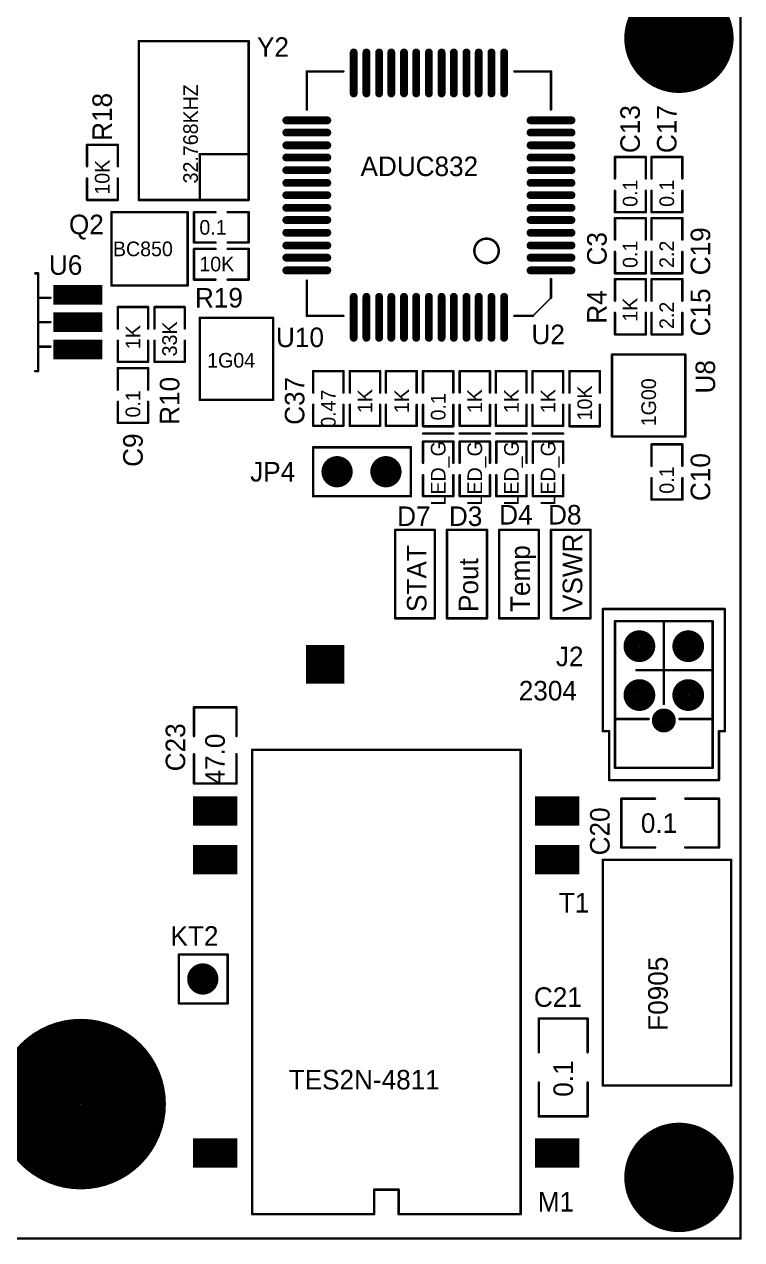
# Model space of a CAD drawing. Extents: x 3.3 to 12.8, y -4.6 to 5.5.
# Drawn here: x 11.297 to 12.765, y -4.626 to -2.139 of the extents above; entities that cross this region are included whole.
import ezdxf

# ---------------------------------------------------------------- set-up
doc = ezdxf.new("R2010")
doc.units = 0
doc.header["$MEASUREMENT"] = 0
for name, color, linetype in [('1', 5, 'CONTINUOUS'), ('2', 1, 'CONTINUOUS'), ('5', 7, 'CONTINUOUS')]:
    doc.layers.add(name, color=color, linetype=linetype)

msp = doc.modelspace()

# ---------------------------------------------------------------- linework, layer by layer
at = {"layer": '1', "const_width": 0.003}
for points in [[(11.53, -2.4987), (11.53, -2.1737, -1), (11.532, -2.1737), (11.532, -2.4987, -1), (11.53, -2.4987)], [(11.531, -2.1727), (11.756, -2.1727, -1), (11.756, -2.1747), (11.531, -2.1747, -1), (11.531, -2.1727)], [(11.755, -2.4987), (11.755, -2.1737, -1), (11.757, -2.1737), (11.757, -2.4987, -1), (11.755, -2.4987)], [(11.874, -2.3137), (11.874, -2.2357, -1), (11.876, -2.2357), (11.876, -2.3137, -1), (11.874, -2.3137)], [(11.95, -2.2367), (11.875, -2.2367, -1), (11.875, -2.2347), (11.95, -2.2347, -1), (11.95, -2.2367)], [(12.3, -2.2347), (12.375, -2.2347, -1), (12.375, -2.2367), (12.3, -2.2367, -1), (12.3, -2.2347)], [(12.374, -2.3137), (12.374, -2.2357, -1), (12.376, -2.2357), (12.376, -2.3137, -1), (12.374, -2.3137)], [(11.425, -2.3847), (11.488, -2.3847, -1), (11.488, -2.3867), (11.425, -2.3867, -1), (11.425, -2.3847)], [(11.426, -2.3857), (11.426, -2.4297, -1), (11.424, -2.4297), (11.424, -2.3857, -1), (11.426, -2.3857)], [(11.489, -2.3857), (11.489, -2.4297, -1), (11.487, -2.4297), (11.487, -2.3857, -1), (11.489, -2.3857)], [(11.657, -2.4047), (11.657, -2.4987, -1), (11.655, -2.4987), (11.655, -2.4047, -1), (11.657, -2.4047)], [(11.656, -2.4037), (11.756, -2.4037, -1), (11.756, -2.4057), (11.656, -2.4057, -1), (11.656, -2.4037)], [(12.506, -2.4097), (12.569, -2.4097, -1), (12.569, -2.4117), (12.506, -2.4117, -1), (12.506, -2.4097)], [(12.505, -2.4547), (12.505, -2.4107, -1), (12.507, -2.4107), (12.507, -2.4547, -1), (12.505, -2.4547)], [(12.568, -2.4547), (12.568, -2.4107, -1), (12.57, -2.4107), (12.57, -2.4547, -1), (12.568, -2.4547)], [(12.581, -2.4097), (12.644, -2.4097, -1), (12.644, -2.4117), (12.581, -2.4117, -1), (12.581, -2.4097)], [(12.58, -2.4547), (12.58, -2.4107, -1), (12.582, -2.4107), (12.582, -2.4547, -1), (12.58, -2.4547)], [(12.643, -2.4547), (12.643, -2.4107, -1), (12.645, -2.4107), (12.645, -2.4547, -1), (12.643, -2.4547)], [(11.426, -2.4547), (11.426, -2.4987, -1), (11.424, -2.4987), (11.424, -2.4547, -1), (11.426, -2.4547)], [(11.489, -2.4547), (11.489, -2.4987, -1), (11.487, -2.4987), (11.487, -2.4547, -1), (11.489, -2.4547)], [(12.505, -2.5237), (12.505, -2.4797, -1), (12.507, -2.4797), (12.507, -2.5237, -1), (12.505, -2.5237)], [(12.568, -2.5237), (12.568, -2.4797, -1), (12.57, -2.4797), (12.57, -2.5237, -1), (12.568, -2.5237)], [(12.58, -2.5237), (12.58, -2.4797, -1), (12.582, -2.4797), (12.582, -2.5237, -1), (12.58, -2.5237)], [(12.643, -2.5237), (12.643, -2.4797, -1), (12.645, -2.4797), (12.645, -2.5237, -1), (12.643, -2.5237)], [(11.488, -2.4997), (11.425, -2.4997, -1), (11.425, -2.4977), (11.488, -2.4977, -1), (11.488, -2.4997)], [(11.531, -2.4977), (11.756, -2.4977, -1), (11.756, -2.4997), (11.531, -2.4997, -1), (11.531, -2.4977)], [(11.476, -2.5237), (11.476, -2.6737, -1), (11.474, -2.6737), (11.474, -2.5237, -1), (11.476, -2.5237)], [(11.631, -2.5247), (11.475, -2.5247, -1), (11.475, -2.5227), (11.631, -2.5227, -1), (11.631, -2.5247)], [(11.632, -2.5237), (11.632, -2.6737, -1), (11.63, -2.6737), (11.63, -2.5237, -1), (11.632, -2.5237)], [(11.688, -2.5247), (11.644, -2.5247, -1), (11.644, -2.5227), (11.688, -2.5227, -1), (11.688, -2.5247)], [(11.643, -2.5857), (11.643, -2.5237, -1), (11.645, -2.5237), (11.645, -2.5857, -1), (11.643, -2.5857)], [(11.756, -2.5247), (11.713, -2.5247, -1), (11.713, -2.5227), (11.756, -2.5227, -1), (11.756, -2.5247)], [(11.757, -2.5237), (11.757, -2.5857, -1), (11.755, -2.5857), (11.755, -2.5237, -1), (11.757, -2.5237)], [(12.569, -2.5247), (12.506, -2.5247, -1), (12.506, -2.5227), (12.569, -2.5227, -1), (12.569, -2.5247)], [(12.506, -2.5347), (12.569, -2.5347, -1), (12.569, -2.5367), (12.506, -2.5367, -1), (12.506, -2.5347)], [(12.507, -2.5357), (12.507, -2.5797, -1), (12.505, -2.5797), (12.505, -2.5357, -1), (12.507, -2.5357)], [(12.57, -2.5357), (12.57, -2.5797, -1), (12.568, -2.5797), (12.568, -2.5357, -1), (12.57, -2.5357)], [(12.644, -2.5247), (12.581, -2.5247, -1), (12.581, -2.5227), (12.644, -2.5227, -1), (12.644, -2.5247)], [(12.581, -2.5347), (12.644, -2.5347, -1), (12.644, -2.5367), (12.581, -2.5367, -1), (12.581, -2.5347)], [(12.582, -2.5357), (12.582, -2.5797, -1), (12.58, -2.5797), (12.58, -2.5357, -1), (12.582, -2.5357)], [(12.645, -2.5357), (12.645, -2.5797, -1), (12.643, -2.5797), (12.643, -2.5357, -1), (12.645, -2.5357)], [(11.688, -2.5867), (11.644, -2.5867, -1), (11.644, -2.5847), (11.688, -2.5847, -1), (11.688, -2.5867)], [(11.756, -2.5867), (11.713, -2.5867, -1), (11.713, -2.5847), (11.756, -2.5847, -1), (11.756, -2.5867)], [(12.243, -2.5787, 0.414214), (12.219, -2.6027, -1), (12.217, -2.6027, -0.414214), (12.243, -2.5767, -1), (12.243, -2.5787)], [(12.267, -2.6027, 0.414214), (12.243, -2.5787, -1), (12.243, -2.5767, -0.414214), (12.269, -2.6027, -1), (12.267, -2.6027)], [(11.643, -2.6617), (11.643, -2.5987, -1), (11.645, -2.5987), (11.645, -2.6617, -1), (11.643, -2.6617)], [(11.644, -2.5977), (11.688, -2.5977, -1), (11.688, -2.5997), (11.644, -2.5997, -1), (11.644, -2.5977)], [(11.713, -2.5977), (11.756, -2.5977, -1), (11.756, -2.5997), (11.713, -2.5997, -1), (11.713, -2.5977)], [(11.757, -2.5987), (11.757, -2.6617, -1), (11.755, -2.6617), (11.755, -2.5987, -1), (11.757, -2.5987)], [(12.219, -2.6027, 0.414214), (12.243, -2.6267, -1), (12.243, -2.6287, -0.414214), (12.217, -2.6027, -1), (12.219, -2.6027)], [(12.243, -2.6267, 0.414214), (12.267, -2.6027, -1), (12.269, -2.6027, -0.414214), (12.243, -2.6287, -1), (12.243, -2.6267)], [(12.507, -2.6047), (12.507, -2.6487, -1), (12.505, -2.6487), (12.505, -2.6047, -1), (12.507, -2.6047)], [(12.57, -2.6047), (12.57, -2.6487, -1), (12.568, -2.6487), (12.568, -2.6047, -1), (12.57, -2.6047)], [(12.582, -2.6047), (12.582, -2.6487, -1), (12.58, -2.6487), (12.58, -2.6047, -1), (12.582, -2.6047)], [(12.645, -2.6047), (12.645, -2.6487, -1), (12.643, -2.6487), (12.643, -2.6047, -1), (12.645, -2.6047)], [(11.325, -2.6497), (11.319, -2.6497, -1), (11.319, -2.6477), (11.325, -2.6477, -1), (11.325, -2.6497)], [(11.326, -2.6487), (11.326, -2.8487, -1), (11.324, -2.8487), (11.324, -2.6487, -1), (11.326, -2.6487)], [(11.644, -2.6607), (11.688, -2.6607, -1), (11.688, -2.6627), (11.644, -2.6627, -1), (11.644, -2.6607)], [(11.713, -2.6607), (11.756, -2.6607, -1), (11.756, -2.6627), (11.713, -2.6627, -1), (11.713, -2.6607)], [(12.376, -2.6607), (12.376, -2.6987, -1), (12.374, -2.6987), (12.374, -2.6607, -1), (12.376, -2.6607)], [(12.569, -2.6497), (12.506, -2.6497, -1), (12.506, -2.6477), (12.569, -2.6477, -1), (12.569, -2.6497)], [(12.506, -2.6597), (12.569, -2.6597, -1), (12.569, -2.6617), (12.506, -2.6617, -1), (12.506, -2.6597)], [(12.505, -2.7047), (12.505, -2.6607, -1), (12.507, -2.6607), (12.507, -2.7047, -1), (12.505, -2.7047)], [(12.568, -2.7047), (12.568, -2.6607, -1), (12.57, -2.6607), (12.57, -2.7047, -1), (12.568, -2.7047)], [(12.644, -2.6497), (12.581, -2.6497, -1), (12.581, -2.6477), (12.644, -2.6477, -1), (12.644, -2.6497)], [(12.581, -2.6597), (12.644, -2.6597, -1), (12.644, -2.6617), (12.581, -2.6617, -1), (12.581, -2.6597)], [(12.58, -2.7047), (12.58, -2.6607, -1), (12.582, -2.6607), (12.582, -2.7047, -1), (12.58, -2.7047)], [(12.643, -2.7047), (12.643, -2.6607, -1), (12.645, -2.6607), (12.645, -2.7047, -1), (12.643, -2.7047)], [(11.631, -2.6747), (11.475, -2.6747, -1), (11.475, -2.6727), (11.631, -2.6727, -1), (11.631, -2.6747)], [(11.876, -2.6637), (11.876, -2.7357, -1), (11.874, -2.7357), (11.874, -2.6637, -1), (11.876, -2.6637)], [(11.35, -2.6997), (11.325, -2.6997, -1), (11.325, -2.6977), (11.35, -2.6977, -1), (11.35, -2.6997)], [(12.375, -2.6987), (12.338, -2.7357, -1), (12.338, -2.7357), (12.375, -2.6987, -1), (12.375, -2.6987)], [(11.488, -2.7167), (11.55, -2.7167, -1), (11.55, -2.7187), (11.488, -2.7187, -1), (11.488, -2.7167)], [(11.487, -2.7617), (11.487, -2.7177, -1), (11.489, -2.7177), (11.489, -2.7617, -1), (11.487, -2.7617)], [(11.549, -2.7617), (11.549, -2.7177, -1), (11.551, -2.7177), (11.551, -2.7617, -1), (11.549, -2.7617)], [(11.563, -2.7167), (11.625, -2.7167, -1), (11.625, -2.7187), (11.563, -2.7187, -1), (11.563, -2.7167)], [(11.562, -2.7617), (11.562, -2.7177, -1), (11.564, -2.7177), (11.564, -2.7617, -1), (11.562, -2.7617)], [(11.624, -2.7617), (11.624, -2.7177, -1), (11.626, -2.7177), (11.626, -2.7617, -1), (11.624, -2.7617)], [(11.95, -2.7367), (11.875, -2.7367, -1), (11.875, -2.7347), (11.95, -2.7347, -1), (11.95, -2.7367)], [(12.3, -2.7347), (12.338, -2.7347, -1), (12.338, -2.7367), (12.3, -2.7367, -1), (12.3, -2.7347)], [(12.505, -2.7737), (12.505, -2.7297, -1), (12.507, -2.7297), (12.507, -2.7737, -1), (12.505, -2.7737)], [(12.568, -2.7737), (12.568, -2.7297, -1), (12.57, -2.7297), (12.57, -2.7737, -1), (12.568, -2.7737)], [(12.58, -2.7737), (12.58, -2.7297, -1), (12.582, -2.7297), (12.582, -2.7737, -1), (12.58, -2.7737)], [(12.643, -2.7737), (12.643, -2.7297, -1), (12.645, -2.7297), (12.645, -2.7737, -1), (12.643, -2.7737)], [(11.35, -2.7497), (11.325, -2.7497, -1), (11.325, -2.7477), (11.35, -2.7477, -1), (11.35, -2.7497)], [(11.657, -2.7397), (11.657, -2.9077, -1), (11.655, -2.9077), (11.655, -2.7397, -1), (11.657, -2.7397)], [(11.656, -2.7387), (11.806, -2.7387, -1), (11.806, -2.7407), (11.656, -2.7407, -1), (11.656, -2.7387)], [(11.807, -2.7397), (11.807, -2.9077, -1), (11.805, -2.9077), (11.805, -2.7397, -1), (11.807, -2.7397)], [(11.487, -2.8297), (11.487, -2.7867, -1), (11.489, -2.7867), (11.489, -2.8297, -1), (11.487, -2.8297)], [(11.549, -2.8297), (11.549, -2.7867, -1), (11.551, -2.7867), (11.551, -2.8297, -1), (11.549, -2.8297)], [(11.562, -2.8297), (11.562, -2.7867, -1), (11.564, -2.7867), (11.564, -2.8297, -1), (11.562, -2.8297)], [(11.624, -2.8297), (11.624, -2.7867, -1), (11.626, -2.7867), (11.626, -2.8297, -1), (11.624, -2.8297)], [(12.569, -2.7747), (12.506, -2.7747, -1), (12.506, -2.7727), (12.569, -2.7727, -1), (12.569, -2.7747)], [(12.644, -2.7747), (12.581, -2.7747, -1), (12.581, -2.7727), (12.644, -2.7727, -1), (12.644, -2.7747)], [(11.35, -2.7997), (11.325, -2.7997, -1), (11.325, -2.7977), (11.35, -2.7977, -1), (11.35, -2.7997)], [(11.55, -2.8307), (11.488, -2.8307, -1), (11.488, -2.8287), (11.55, -2.8287, -1), (11.55, -2.8307)], [(11.625, -2.8307), (11.563, -2.8307, -1), (11.563, -2.8287), (11.625, -2.8287, -1), (11.625, -2.8307)], [(12.501, -2.8147), (12.501, -2.9827, -1), (12.499, -2.9827), (12.499, -2.8147, -1), (12.501, -2.8147)], [(12.5, -2.8137), (12.65, -2.8137, -1), (12.65, -2.8157), (12.5, -2.8157, -1), (12.5, -2.8137)], [(12.651, -2.8147), (12.651, -2.9827, -1), (12.649, -2.9827), (12.649, -2.8147, -1), (12.651, -2.8147)], [(11.325, -2.8497), (11.319, -2.8497, -1), (11.319, -2.8477), (11.325, -2.8477, -1), (11.325, -2.8497)], [(11.488, -2.8417), (11.55, -2.8417, -1), (11.55, -2.8437), (11.488, -2.8437, -1), (11.488, -2.8417)], [(11.487, -2.8867), (11.487, -2.8427, -1), (11.489, -2.8427), (11.489, -2.8867, -1), (11.487, -2.8867)], [(11.549, -2.8867), (11.549, -2.8427, -1), (11.551, -2.8427), (11.551, -2.8867, -1), (11.549, -2.8867)], [(11.888, -2.8477), (11.95, -2.8477, -1), (11.95, -2.8497), (11.888, -2.8497, -1), (11.888, -2.8477)], [(11.889, -2.8487), (11.889, -2.8927, -1), (11.887, -2.8927), (11.887, -2.8487, -1), (11.889, -2.8487)], [(11.951, -2.8487), (11.951, -2.8927, -1), (11.949, -2.8927), (11.949, -2.8487, -1), (11.951, -2.8487)], [(11.963, -2.8477), (12.025, -2.8477, -1), (12.025, -2.8497), (11.963, -2.8497, -1), (11.963, -2.8477)], [(11.964, -2.8487), (11.964, -2.8927, -1), (11.962, -2.8927), (11.962, -2.8487, -1), (11.964, -2.8487)], [(12.026, -2.8487), (12.026, -2.8927, -1), (12.024, -2.8927), (12.024, -2.8487, -1), (12.026, -2.8487)], [(12.037, -2.8477), (12.1, -2.8477, -1), (12.1, -2.8497), (12.037, -2.8497, -1), (12.037, -2.8477)], [(12.038, -2.8487), (12.038, -2.8927, -1), (12.036, -2.8927), (12.036, -2.8487, -1), (12.038, -2.8487)], [(12.101, -2.8487), (12.101, -2.8927, -1), (12.099, -2.8927), (12.099, -2.8487, -1), (12.101, -2.8487)], [(12.113, -2.8477), (12.175, -2.8477, -1), (12.175, -2.8497), (12.113, -2.8497, -1), (12.113, -2.8477)], [(12.112, -2.8927), (12.112, -2.8487, -1), (12.114, -2.8487), (12.114, -2.8927, -1), (12.112, -2.8927)], [(12.174, -2.8927), (12.174, -2.8487, -1), (12.176, -2.8487), (12.176, -2.8927, -1), (12.174, -2.8927)], [(12.188, -2.8477), (12.25, -2.8477, -1), (12.25, -2.8497), (12.188, -2.8497, -1), (12.188, -2.8477)], [(12.189, -2.8487), (12.189, -2.8927, -1), (12.187, -2.8927), (12.187, -2.8487, -1), (12.189, -2.8487)], [(12.251, -2.8487), (12.251, -2.8927, -1), (12.249, -2.8927), (12.249, -2.8487, -1), (12.251, -2.8487)], [(12.262, -2.8477), (12.325, -2.8477, -1), (12.325, -2.8497), (12.262, -2.8497, -1), (12.262, -2.8477)], [(12.263, -2.8487), (12.263, -2.8927, -1), (12.261, -2.8927), (12.261, -2.8487, -1), (12.263, -2.8487)], [(12.326, -2.8487), (12.326, -2.8927, -1), (12.324, -2.8927), (12.324, -2.8487, -1), (12.326, -2.8487)], [(12.337, -2.8477), (12.4, -2.8477, -1), (12.4, -2.8497), (12.337, -2.8497, -1), (12.337, -2.8477)], [(12.338, -2.8487), (12.338, -2.8927, -1), (12.336, -2.8927), (12.336, -2.8487, -1), (12.338, -2.8487)], [(12.401, -2.8487), (12.401, -2.8927, -1), (12.399, -2.8927), (12.399, -2.8487, -1), (12.401, -2.8487)], [(12.413, -2.8477), (12.475, -2.8477, -1), (12.475, -2.8497), (12.413, -2.8497, -1), (12.413, -2.8477)], [(12.412, -2.8927), (12.412, -2.8487, -1), (12.414, -2.8487), (12.414, -2.8927, -1), (12.412, -2.8927)], [(12.474, -2.8927), (12.474, -2.8487, -1), (12.476, -2.8487), (12.476, -2.8927, -1), (12.474, -2.8927)], [(11.487, -2.9547), (11.487, -2.9117, -1), (11.489, -2.9117), (11.489, -2.9547, -1), (11.487, -2.9547)], [(11.549, -2.9547), (11.549, -2.9117, -1), (11.551, -2.9117), (11.551, -2.9547, -1), (11.549, -2.9547)], [(11.656, -2.9067), (11.806, -2.9067, -1), (11.806, -2.9087), (11.656, -2.9087, -1), (11.656, -2.9067)], [(11.889, -2.9177), (11.889, -2.9607, -1), (11.887, -2.9607), (11.887, -2.9177, -1), (11.889, -2.9177)], [(11.951, -2.9177), (11.951, -2.9607, -1), (11.949, -2.9607), (11.949, -2.9177, -1), (11.951, -2.9177)], [(11.964, -2.9177), (11.964, -2.9607, -1), (11.962, -2.9607), (11.962, -2.9177, -1), (11.964, -2.9177)], [(12.026, -2.9177), (12.026, -2.9607, -1), (12.024, -2.9607), (12.024, -2.9177, -1), (12.026, -2.9177)], [(12.038, -2.9177), (12.038, -2.9607, -1), (12.036, -2.9607), (12.036, -2.9177, -1), (12.038, -2.9177)], [(12.101, -2.9177), (12.101, -2.9607, -1), (12.099, -2.9607), (12.099, -2.9177, -1), (12.101, -2.9177)], [(12.112, -2.9617), (12.112, -2.9177, -1), (12.114, -2.9177), (12.114, -2.9617, -1), (12.112, -2.9617)], [(12.174, -2.9617), (12.174, -2.9177, -1), (12.176, -2.9177), (12.176, -2.9617, -1), (12.174, -2.9617)], [(12.189, -2.9177), (12.189, -2.9607, -1), (12.187, -2.9607), (12.187, -2.9177, -1), (12.189, -2.9177)], [(12.251, -2.9177), (12.251, -2.9607, -1), (12.249, -2.9607), (12.249, -2.9177, -1), (12.251, -2.9177)], [(12.263, -2.9177), (12.263, -2.9607, -1), (12.261, -2.9607), (12.261, -2.9177, -1), (12.263, -2.9177)], [(12.326, -2.9177), (12.326, -2.9607, -1), (12.324, -2.9607), (12.324, -2.9177, -1), (12.326, -2.9177)], [(12.338, -2.9177), (12.338, -2.9607, -1), (12.336, -2.9607), (12.336, -2.9177, -1), (12.338, -2.9177)], [(12.401, -2.9177), (12.401, -2.9607, -1), (12.399, -2.9607), (12.399, -2.9177, -1), (12.401, -2.9177)], [(12.412, -2.9617), (12.412, -2.9177, -1), (12.414, -2.9177), (12.414, -2.9617, -1), (12.412, -2.9617)], [(12.474, -2.9617), (12.474, -2.9177, -1), (12.476, -2.9177), (12.476, -2.9617, -1), (12.474, -2.9617)], [(11.55, -2.9557), (11.488, -2.9557, -1), (11.488, -2.9537), (11.55, -2.9537, -1), (11.55, -2.9557)], [(11.95, -2.9617), (11.888, -2.9617, -1), (11.888, -2.9597), (11.95, -2.9597, -1), (11.95, -2.9617)], [(12.025, -2.9617), (11.963, -2.9617, -1), (11.963, -2.9597), (12.025, -2.9597, -1), (12.025, -2.9617)], [(12.1, -2.9617), (12.037, -2.9617, -1), (12.037, -2.9597), (12.1, -2.9597, -1), (12.1, -2.9617)], [(12.175, -2.9627), (12.113, -2.9627, -1), (12.113, -2.9607), (12.175, -2.9607, -1), (12.175, -2.9627)], [(12.25, -2.9617), (12.188, -2.9617, -1), (12.188, -2.9597), (12.25, -2.9597, -1), (12.25, -2.9617)], [(12.325, -2.9617), (12.262, -2.9617, -1), (12.262, -2.9597), (12.325, -2.9597, -1), (12.325, -2.9617)], [(12.4, -2.9617), (12.337, -2.9617, -1), (12.337, -2.9597), (12.4, -2.9597, -1), (12.4, -2.9617)], [(12.475, -2.9627), (12.413, -2.9627, -1), (12.413, -2.9607), (12.475, -2.9607, -1), (12.475, -2.9627)], [(12.113, -2.9757), (12.175, -2.9757, -1), (12.175, -2.9777), (12.113, -2.9777, -1), (12.113, -2.9757)], [(12.188, -2.9757), (12.25, -2.9757, -1), (12.25, -2.9777), (12.188, -2.9777, -1), (12.188, -2.9757)], [(12.263, -2.9757), (12.325, -2.9757, -1), (12.325, -2.9777), (12.263, -2.9777, -1), (12.263, -2.9757)], [(12.338, -2.9757), (12.4, -2.9757, -1), (12.4, -2.9777), (12.338, -2.9777, -1), (12.338, -2.9757)], [(12.5, -2.9817), (12.65, -2.9817, -1), (12.65, -2.9837), (12.5, -2.9837, -1), (12.5, -2.9817)], [(11.888, -3.0037), (12.088, -3.0037, -1), (12.088, -3.0057), (11.888, -3.0057, -1), (11.888, -3.0037)], [(11.887, -3.1047), (11.887, -3.0047, -1), (11.889, -3.0047), (11.889, -3.1047, -1), (11.887, -3.1047)], [(12.089, -3.0047), (12.089, -3.1047, -1), (12.087, -3.1047), (12.087, -3.0047, -1), (12.089, -3.0047)], [(12.114, -2.9927), (12.114, -3.0367, -1), (12.112, -3.0367), (12.112, -2.9927, -1), (12.114, -2.9927)], [(12.113, -2.9917), (12.175, -2.9917, -1), (12.175, -2.9937), (12.113, -2.9937, -1), (12.113, -2.9917)], [(12.176, -2.9927), (12.176, -3.0367, -1), (12.174, -3.0367), (12.174, -2.9927, -1), (12.176, -2.9927)], [(12.189, -2.9927), (12.189, -3.0367, -1), (12.187, -3.0367), (12.187, -2.9927, -1), (12.189, -2.9927)], [(12.188, -2.9917), (12.25, -2.9917, -1), (12.25, -2.9937), (12.188, -2.9937, -1), (12.188, -2.9917)], [(12.251, -2.9927), (12.251, -3.0367, -1), (12.249, -3.0367), (12.249, -2.9927, -1), (12.251, -2.9927)], [(12.264, -2.9927), (12.264, -3.0367, -1), (12.262, -3.0367), (12.262, -2.9927, -1), (12.264, -2.9927)], [(12.263, -2.9917), (12.325, -2.9917, -1), (12.325, -2.9937), (12.263, -2.9937, -1), (12.263, -2.9917)], [(12.326, -2.9927), (12.326, -3.0367, -1), (12.324, -3.0367), (12.324, -2.9927, -1), (12.326, -2.9927)], [(12.339, -2.9927), (12.339, -3.0367, -1), (12.337, -3.0367), (12.337, -2.9927, -1), (12.339, -2.9927)], [(12.338, -2.9917), (12.4, -2.9917, -1), (12.4, -2.9937), (12.338, -2.9937, -1), (12.338, -2.9917)], [(12.401, -2.9927), (12.401, -3.0367, -1), (12.399, -3.0367), (12.399, -2.9927, -1), (12.401, -2.9927)], [(12.581, -2.9977), (12.644, -2.9977, -1), (12.644, -2.9997), (12.581, -2.9997, -1), (12.581, -2.9977)], [(12.58, -3.0427), (12.58, -2.9987, -1), (12.582, -2.9987), (12.582, -3.0427, -1), (12.58, -3.0427)], [(12.643, -3.0427), (12.643, -2.9987, -1), (12.645, -2.9987), (12.645, -3.0427, -1), (12.643, -3.0427)], [(12.114, -3.0617), (12.114, -3.1047, -1), (12.112, -3.1047), (12.112, -3.0617, -1), (12.114, -3.0617)], [(12.176, -3.0617), (12.176, -3.1047, -1), (12.174, -3.1047), (12.174, -3.0617, -1), (12.176, -3.0617)], [(12.189, -3.0617), (12.189, -3.1047, -1), (12.187, -3.1047), (12.187, -3.0617, -1), (12.189, -3.0617)], [(12.251, -3.0617), (12.251, -3.1047, -1), (12.249, -3.1047), (12.249, -3.0617, -1), (12.251, -3.0617)], [(12.264, -3.0617), (12.264, -3.1047, -1), (12.262, -3.1047), (12.262, -3.0617, -1), (12.264, -3.0617)], [(12.326, -3.0617), (12.326, -3.1047, -1), (12.324, -3.1047), (12.324, -3.0617, -1), (12.326, -3.0617)], [(12.339, -3.0617), (12.339, -3.1047, -1), (12.337, -3.1047), (12.337, -3.0617, -1), (12.339, -3.0617)], [(12.401, -3.0617), (12.401, -3.1047, -1), (12.399, -3.1047), (12.399, -3.0617, -1), (12.401, -3.0617)], [(12.58, -3.1117), (12.58, -3.0677, -1), (12.582, -3.0677), (12.582, -3.1117, -1), (12.58, -3.1117)], [(12.643, -3.1117), (12.643, -3.0677, -1), (12.645, -3.0677), (12.645, -3.1117, -1), (12.643, -3.1117)], [(12.088, -3.1057), (11.888, -3.1057, -1), (11.888, -3.1037), (12.088, -3.1037, -1), (12.088, -3.1057)], [(12.113, -3.1037), (12.175, -3.1037, -1), (12.175, -3.1057), (12.113, -3.1057, -1), (12.113, -3.1037)], [(12.188, -3.1037), (12.25, -3.1037, -1), (12.25, -3.1057), (12.188, -3.1057, -1), (12.188, -3.1037)], [(12.263, -3.1037), (12.325, -3.1037, -1), (12.325, -3.1057), (12.263, -3.1057, -1), (12.263, -3.1037)], [(12.338, -3.1037), (12.4, -3.1037, -1), (12.4, -3.1057), (12.338, -3.1057, -1), (12.338, -3.1037)], [(12.644, -3.1127), (12.581, -3.1127, -1), (12.581, -3.1107), (12.644, -3.1107, -1), (12.644, -3.1127)], [(12.057, -3.1737), (12.057, -3.3547, -1), (12.055, -3.3547), (12.055, -3.1737, -1), (12.057, -3.1737)], [(12.056, -3.1727), (12.137, -3.1727, -1), (12.137, -3.1747), (12.056, -3.1747, -1), (12.056, -3.1727)], [(12.138, -3.1737), (12.138, -3.3547, -1), (12.136, -3.3547), (12.136, -3.1737, -1), (12.138, -3.1737)], [(12.163, -3.1737), (12.163, -3.3547, -1), (12.161, -3.3547), (12.161, -3.1737, -1), (12.163, -3.1737)], [(12.162, -3.1727), (12.244, -3.1727, -1), (12.244, -3.1747), (12.162, -3.1747, -1), (12.162, -3.1727)], [(12.245, -3.1737), (12.245, -3.3547, -1), (12.243, -3.3547), (12.243, -3.1737, -1), (12.245, -3.1737)], [(12.27, -3.1737), (12.27, -3.3547, -1), (12.268, -3.3547), (12.268, -3.1737, -1), (12.27, -3.1737)], [(12.269, -3.1727), (12.35, -3.1727, -1), (12.35, -3.1747), (12.269, -3.1747, -1), (12.269, -3.1727)], [(12.351, -3.1737), (12.351, -3.3547, -1), (12.349, -3.3547), (12.349, -3.1737, -1), (12.351, -3.1737)], [(12.376, -3.1737), (12.376, -3.3547, -1), (12.374, -3.3547), (12.374, -3.1737, -1), (12.376, -3.1737)], [(12.375, -3.1727), (12.456, -3.1727, -1), (12.456, -3.1747), (12.375, -3.1747, -1), (12.375, -3.1727)], [(12.457, -3.1737), (12.457, -3.3547, -1), (12.455, -3.3547), (12.455, -3.1737, -1), (12.457, -3.1737)], [(12.137, -3.3557), (12.056, -3.3557, -1), (12.056, -3.3537), (12.137, -3.3537, -1), (12.137, -3.3557)], [(12.244, -3.3557), (12.162, -3.3557, -1), (12.162, -3.3537), (12.244, -3.3537, -1), (12.244, -3.3557)], [(12.35, -3.3557), (12.269, -3.3557, -1), (12.269, -3.3537), (12.35, -3.3537, -1), (12.35, -3.3557)], [(12.456, -3.3557), (12.375, -3.3557, -1), (12.375, -3.3537), (12.456, -3.3537, -1), (12.456, -3.3557)], [(12.48, -3.5857), (12.48, -3.3357, -1), (12.482, -3.3357), (12.482, -3.5857, -1), (12.48, -3.5857)], [(12.481, -3.3347), (12.731, -3.3347, -1), (12.731, -3.3367), (12.481, -3.3367, -1), (12.481, -3.3347)], [(12.73, -3.5857), (12.73, -3.3357, -1), (12.732, -3.3357), (12.732, -3.5857, -1), (12.73, -3.5857)], [(12.706, -3.3617), (12.506, -3.3617, -1), (12.506, -3.3597), (12.706, -3.3597, -1), (12.706, -3.3617)], [(12.505, -3.5607), (12.505, -3.3607, -1), (12.507, -3.3607), (12.507, -3.5607, -1), (12.505, -3.5607)], [(12.607, -3.3607), (12.607, -3.5297, -1), (12.605, -3.5297), (12.605, -3.3607, -1), (12.607, -3.3607)], [(12.705, -3.6607), (12.705, -3.3607, -1), (12.707, -3.3607), (12.707, -3.6607, -1), (12.705, -3.6607)], [(12.55, -3.4597), (12.706, -3.4597, -1), (12.706, -3.4617), (12.55, -3.4617, -1), (12.55, -3.4597)], [(11.644, -3.5357), (11.731, -3.5357, -1), (11.731, -3.5377), (11.644, -3.5377, -1), (11.644, -3.5357)], [(11.643, -3.5957), (11.643, -3.5367, -1), (11.645, -3.5367), (11.645, -3.5957, -1), (11.643, -3.5957)], [(11.73, -3.5957), (11.73, -3.5367, -1), (11.732, -3.5367), (11.732, -3.5957, -1), (11.73, -3.5957)], [(12.506, -3.5597), (12.575, -3.5597, -1), (12.575, -3.5617), (12.506, -3.5617, -1), (12.506, -3.5597)], [(12.505, -3.6607), (12.505, -3.5607, -1), (12.507, -3.5607), (12.507, -3.6607, -1), (12.505, -3.6607)], [(12.706, -3.5617), (12.638, -3.5617, -1), (12.638, -3.5597), (12.706, -3.5597, -1), (12.706, -3.5617)], [(12.494, -3.5867), (12.481, -3.5867, -1), (12.481, -3.5847), (12.494, -3.5847, -1), (12.494, -3.5867)], [(12.493, -3.6857), (12.493, -3.5857, -1), (12.495, -3.5857), (12.495, -3.6857, -1), (12.493, -3.6857)], [(12.719, -3.5847), (12.731, -3.5847, -1), (12.731, -3.5867), (12.719, -3.5867, -1), (12.719, -3.5847)], [(12.718, -3.6857), (12.718, -3.5857, -1), (12.72, -3.5857), (12.72, -3.6857, -1), (12.718, -3.6857)], [(11.645, -3.6327), (11.645, -3.6927, -1), (11.643, -3.6927), (11.643, -3.6327, -1), (11.645, -3.6327)], [(11.73, -3.6427), (11.73, -3.6327, -1), (11.732, -3.6327), (11.732, -3.6427, -1), (11.73, -3.6427)], [(11.763, -3.6227), (12.313, -3.6227, -1), (12.313, -3.6247), (11.763, -3.6247, -1), (11.763, -3.6227)], [(11.762, -4.5737), (11.762, -3.6237, -1), (11.764, -3.6237), (11.764, -4.5737, -1), (11.762, -4.5737)], [(12.312, -4.5737), (12.312, -3.6237, -1), (12.314, -3.6237), (12.314, -4.5737, -1), (12.312, -4.5737)], [(11.73, -3.6927), (11.73, -3.6427, -1), (11.732, -3.6427), (11.732, -3.6927, -1), (11.73, -3.6927)], [(12.706, -3.6617), (12.506, -3.6617, -1), (12.506, -3.6597), (12.706, -3.6597, -1), (12.706, -3.6617)], [(11.644, -3.6917), (11.731, -3.6917, -1), (11.731, -3.6937), (11.644, -3.6937, -1), (11.644, -3.6917)], [(12.719, -3.6867), (12.494, -3.6867, -1), (12.494, -3.6847), (12.719, -3.6847, -1), (12.719, -3.6867)], [(12.519, -3.7227), (12.588, -3.7227, -1), (12.588, -3.7247), (12.519, -3.7247, -1), (12.519, -3.7227)], [(12.52, -3.7237), (12.52, -3.8237, -1), (12.518, -3.8237), (12.518, -3.7237, -1), (12.52, -3.7237)], [(12.65, -3.7227), (12.719, -3.7227, -1), (12.719, -3.7247), (12.65, -3.7247, -1), (12.65, -3.7227)], [(12.65, -3.7227), (12.65, -3.7227, -1), (12.65, -3.7247), (12.65, -3.7247, -1), (12.65, -3.7227)], [(12.72, -3.7237), (12.72, -3.8237, -1), (12.718, -3.8237), (12.718, -3.7237, -1), (12.72, -3.7237)], [(12.519, -3.8227), (12.588, -3.8227, -1), (12.588, -3.8247), (12.519, -3.8247, -1), (12.519, -3.8227)], [(12.65, -3.8227), (12.719, -3.8227, -1), (12.719, -3.8247), (12.65, -3.8247, -1), (12.65, -3.8227)], [(12.48, -4.3107), (12.48, -3.8487, -1), (12.482, -3.8487), (12.482, -4.3107, -1), (12.48, -4.3107)], [(12.481, -3.8477), (12.744, -3.8477, -1), (12.744, -3.8497), (12.481, -3.8497, -1), (12.481, -3.8477)], [(12.743, -4.3107), (12.743, -3.8487, -1), (12.745, -3.8487), (12.745, -4.3107, -1), (12.743, -4.3107)], [(11.713, -4.0437), (11.613, -4.0437, -1), (11.613, -4.0417), (11.713, -4.0417, -1), (11.713, -4.0437)], [(11.612, -4.1427), (11.612, -4.0427, -1), (11.614, -4.0427), (11.614, -4.1427, -1), (11.612, -4.1427)], [(11.712, -4.1427), (11.712, -4.0427, -1), (11.714, -4.0427), (11.714, -4.1427, -1), (11.712, -4.1427)], [(11.713, -4.1437), (11.613, -4.1437, -1), (11.613, -4.1417), (11.713, -4.1417, -1), (11.713, -4.1437)], [(12.351, -4.1737), (12.351, -4.2427, -1), (12.349, -4.2427), (12.349, -4.1737, -1), (12.351, -4.1737)], [(12.45, -4.1747), (12.35, -4.1747, -1), (12.35, -4.1727), (12.45, -4.1727, -1), (12.45, -4.1747)], [(12.451, -4.1737), (12.451, -4.2427, -1), (12.449, -4.2427), (12.449, -4.1737, -1), (12.451, -4.1737)], [(12.351, -4.3047), (12.351, -4.3737, -1), (12.349, -4.3737), (12.349, -4.3047, -1), (12.351, -4.3047)], [(12.451, -4.3047), (12.451, -4.3737, -1), (12.449, -4.3737), (12.449, -4.3047, -1), (12.451, -4.3047)], [(12.45, -4.3037), (12.45, -4.3037, -1), (12.45, -4.3057), (12.45, -4.3057, -1), (12.45, -4.3037)], [(12.481, -4.3097), (12.744, -4.3097, -1), (12.744, -4.3117), (12.481, -4.3117, -1), (12.481, -4.3097)], [(12.45, -4.3747), (12.35, -4.3747, -1), (12.35, -4.3727), (12.45, -4.3727, -1), (12.45, -4.3747)], [(12.013, -4.5227), (12.063, -4.5227, -1), (12.063, -4.5247), (12.013, -4.5247, -1), (12.013, -4.5227)], [(12.012, -4.5737), (12.012, -4.5237, -1), (12.014, -4.5237), (12.014, -4.5737, -1), (12.012, -4.5737)], [(12.062, -4.5737), (12.062, -4.5237, -1), (12.064, -4.5237), (12.064, -4.5737, -1), (12.062, -4.5737)], [(11.763, -4.5727), (12.013, -4.5727, -1), (12.013, -4.5747), (11.763, -4.5747, -1), (11.763, -4.5727)], [(12.313, -4.5747), (12.063, -4.5747, -1), (12.063, -4.5727), (12.313, -4.5727, -1), (12.313, -4.5747)]]:
    msp.add_lwpolyline(points, format="xyb", dxfattribs=at)
at = {"layer": '5'}
for points, const_width in [([(12.764, 0.2893), (12.764, -4.6237, -1), (12.762, -4.6237), (12.762, 0.2893, -1), (12.764, 0.2893)], 0.003), ([(12.637, -2.1117), (12.637, -2.1117, -1), (12.637, -2.2237), (12.637, -2.2237, -1), (12.637, -2.1117)], 0.112), ([(11.967, -2.2807), (11.967, -2.1967, -1), (11.975, -2.1967), (11.975, -2.2807, -1), (11.967, -2.2807)], 0.008), ([(11.993, -2.2807), (11.993, -2.1967, -1), (12.001, -2.1967), (12.001, -2.2807, -1), (11.993, -2.2807)], 0.008), ([(12.019, -2.2807), (12.019, -2.1967, -1), (12.027, -2.1967), (12.027, -2.2807, -1), (12.019, -2.2807)], 0.008), ([(12.044, -2.2807), (12.044, -2.1967, -1), (12.052, -2.1967), (12.052, -2.2807, -1), (12.044, -2.2807)], 0.008), ([(12.07, -2.2807), (12.07, -2.1967, -1), (12.078, -2.1967), (12.078, -2.2807, -1), (12.07, -2.2807)], 0.008), ([(12.095, -2.2807), (12.095, -2.1967, -1), (12.103, -2.1967), (12.103, -2.2807, -1), (12.095, -2.2807)], 0.008), ([(12.121, -2.2807), (12.121, -2.1967, -1), (12.129, -2.1967), (12.129, -2.2807, -1), (12.121, -2.2807)], 0.008), ([(12.147, -2.2807), (12.147, -2.1967, -1), (12.155, -2.1967), (12.155, -2.2807, -1), (12.147, -2.2807)], 0.008), ([(12.172, -2.2807), (12.172, -2.1967, -1), (12.18, -2.1967), (12.18, -2.2807, -1), (12.172, -2.2807)], 0.008), ([(12.198, -2.2807), (12.198, -2.1967, -1), (12.206, -2.1967), (12.206, -2.2807, -1), (12.198, -2.2807)], 0.008), ([(12.223, -2.2807), (12.223, -2.1967, -1), (12.231, -2.1967), (12.231, -2.2807, -1), (12.223, -2.2807)], 0.008), ([(12.249, -2.2807), (12.249, -2.1967, -1), (12.257, -2.1967), (12.257, -2.2807, -1), (12.249, -2.2807)], 0.008), ([(12.275, -2.2807), (12.275, -2.1967, -1), (12.283, -2.1967), (12.283, -2.2807, -1), (12.275, -2.2807)], 0.008), ([(11.833, -2.3317), (11.917, -2.3317, -1), (11.917, -2.3397), (11.833, -2.3397, -1), (11.833, -2.3317)], 0.008), ([(12.333, -2.3317), (12.417, -2.3317, -1), (12.417, -2.3397), (12.333, -2.3397, -1), (12.333, -2.3317)], 0.008), ([(11.833, -2.3567), (11.917, -2.3567, -1), (11.917, -2.3647), (11.833, -2.3647, -1), (11.833, -2.3567)], 0.008), ([(12.333, -2.3567), (12.417, -2.3567, -1), (12.417, -2.3647), (12.333, -2.3647, -1), (12.333, -2.3567)], 0.008), ([(11.833, -2.3827), (11.917, -2.3827, -1), (11.917, -2.3907), (11.833, -2.3907, -1), (11.833, -2.3827)], 0.008), ([(12.333, -2.3827), (12.417, -2.3827, -1), (12.417, -2.3907), (12.333, -2.3907, -1), (12.333, -2.3827)], 0.008), ([(11.833, -2.4077), (11.917, -2.4077, -1), (11.917, -2.4157), (11.833, -2.4157, -1), (11.833, -2.4077)], 0.008), ([(12.333, -2.4077), (12.417, -2.4077, -1), (12.417, -2.4157), (12.333, -2.4157, -1), (12.333, -2.4077)], 0.008), ([(11.833, -2.4337), (11.917, -2.4337, -1), (11.917, -2.4417), (11.833, -2.4417, -1), (11.833, -2.4337)], 0.008), ([(12.333, -2.4337), (12.417, -2.4337, -1), (12.417, -2.4417), (12.333, -2.4417, -1), (12.333, -2.4337)], 0.008), ([(11.833, -2.4597), (11.917, -2.4597, -1), (11.917, -2.4677), (11.833, -2.4677, -1), (11.833, -2.4597)], 0.008), ([(12.333, -2.4597), (12.417, -2.4597, -1), (12.417, -2.4677), (12.333, -2.4677, -1), (12.333, -2.4597)], 0.008), ([(11.833, -2.4847), (11.917, -2.4847, -1), (11.917, -2.4927), (11.833, -2.4927, -1), (11.833, -2.4847)], 0.008), ([(12.333, -2.4847), (12.417, -2.4847, -1), (12.417, -2.4927), (12.333, -2.4927, -1), (12.333, -2.4847)], 0.008), ([(11.833, -2.5107), (11.917, -2.5107, -1), (11.917, -2.5187), (11.833, -2.5187, -1), (11.833, -2.5107)], 0.008), ([(12.333, -2.5107), (12.417, -2.5107, -1), (12.417, -2.5187), (12.333, -2.5187, -1), (12.333, -2.5107)], 0.008), ([(11.833, -2.5357), (11.917, -2.5357, -1), (11.917, -2.5437), (11.833, -2.5437, -1), (11.833, -2.5357)], 0.008), ([(12.333, -2.5357), (12.417, -2.5357, -1), (12.417, -2.5437), (12.333, -2.5437, -1), (12.333, -2.5357)], 0.008), ([(11.833, -2.5617), (11.917, -2.5617, -1), (11.917, -2.5697), (11.833, -2.5697, -1), (11.833, -2.5617)], 0.008), ([(12.333, -2.5617), (12.417, -2.5617, -1), (12.417, -2.5697), (12.333, -2.5697, -1), (12.333, -2.5617)], 0.008), ([(11.833, -2.5877), (11.917, -2.5877, -1), (11.917, -2.5957), (11.833, -2.5957, -1), (11.833, -2.5877)], 0.008), ([(12.333, -2.5877), (12.417, -2.5877, -1), (12.417, -2.5957), (12.333, -2.5957, -1), (12.333, -2.5877)], 0.008), ([(11.833, -2.6127), (11.917, -2.6127, -1), (11.917, -2.6207), (11.833, -2.6207, -1), (11.833, -2.6127)], 0.008), ([(12.333, -2.6127), (12.417, -2.6127, -1), (12.417, -2.6207), (12.333, -2.6207, -1), (12.333, -2.6127)], 0.008), ([(11.833, -2.6387), (11.917, -2.6387, -1), (11.917, -2.6467), (11.833, -2.6467, -1), (11.833, -2.6387)], 0.008), ([(12.333, -2.6387), (12.417, -2.6387, -1), (12.417, -2.6467), (12.333, -2.6467, -1), (12.333, -2.6387)], 0.008), ([(11.967, -2.7807), (11.967, -2.6967, -1), (11.975, -2.6967), (11.975, -2.7807, -1), (11.967, -2.7807)], 0.008), ([(11.993, -2.7807), (11.993, -2.6967, -1), (12.001, -2.6967), (12.001, -2.7807, -1), (11.993, -2.7807)], 0.008), ([(12.019, -2.7807), (12.019, -2.6967, -1), (12.027, -2.6967), (12.027, -2.7807, -1), (12.019, -2.7807)], 0.008), ([(12.044, -2.7807), (12.044, -2.6967, -1), (12.052, -2.6967), (12.052, -2.7807, -1), (12.044, -2.7807)], 0.008), ([(12.07, -2.7807), (12.07, -2.6967, -1), (12.078, -2.6967), (12.078, -2.7807, -1), (12.07, -2.7807)], 0.008), ([(12.095, -2.7807), (12.095, -2.6967, -1), (12.103, -2.6967), (12.103, -2.7807, -1), (12.095, -2.7807)], 0.008), ([(12.121, -2.7807), (12.121, -2.6967, -1), (12.129, -2.6967), (12.129, -2.7807, -1), (12.121, -2.7807)], 0.008), ([(12.147, -2.7807), (12.147, -2.6967, -1), (12.155, -2.6967), (12.155, -2.7807, -1), (12.147, -2.7807)], 0.008), ([(12.172, -2.7807), (12.172, -2.6967, -1), (12.18, -2.6967), (12.18, -2.7807, -1), (12.172, -2.7807)], 0.008), ([(12.198, -2.7807), (12.198, -2.6967, -1), (12.206, -2.6967), (12.206, -2.7807, -1), (12.198, -2.7807)], 0.008), ([(12.223, -2.7807), (12.223, -2.6967, -1), (12.231, -2.6967), (12.231, -2.7807, -1), (12.223, -2.7807)], 0.008), ([(12.249, -2.7807), (12.249, -2.6967, -1), (12.257, -2.6967), (12.257, -2.7807, -1), (12.249, -2.7807)], 0.008), ([(12.275, -2.7807), (12.275, -2.6967, -1), (12.283, -2.6967), (12.283, -2.7807, -1), (12.275, -2.7807)], 0.008), ([(11.937, -3.0387), (11.937, -3.0387, -1), (11.937, -3.0707), (11.937, -3.0707, -1), (11.937, -3.0387)], 0.032), ([(12.037, -3.0387), (12.037, -3.0387, -1), (12.037, -3.0707), (12.037, -3.0707, -1), (12.037, -3.0387)], 0.032), ([(12.556, -3.3957), (12.556, -3.3957, -1), (12.556, -3.4277), (12.556, -3.4277, -1), (12.556, -3.3957)], 0.033), ([(12.656, -3.3957), (12.656, -3.3957, -1), (12.656, -3.4277), (12.656, -3.4277, -1), (12.656, -3.3957)], 0.033), ([(12.556, -3.4957), (12.556, -3.4957, -1), (12.556, -3.5277), (12.556, -3.5277, -1), (12.556, -3.4957)], 0.033), ([(12.656, -3.4957), (12.656, -3.4957, -1), (12.656, -3.5277), (12.656, -3.5277, -1), (12.656, -3.4957)], 0.033), ([(12.606, -3.5517), (12.606, -3.5517, -1), (12.606, -3.5757), (12.606, -3.5757, -1), (12.606, -3.5517)], 0.025), ([(11.662, -4.0767), (11.662, -4.0767, -1), (11.662, -4.1087), (11.662, -4.1087, -1), (11.662, -4.0767)], 0.032), ([(11.412, -4.2617), (11.412, -4.2617, -1), (11.412, -4.4357), (11.412, -4.4357, -1), (11.412, -4.2617)], 0.175), ([(12.637, -4.4427), (12.637, -4.4427, -1), (12.637, -4.5547), (12.637, -4.5547, -1), (12.637, -4.4427)], 0.112), ([(12.763, -4.6247), (3.325, -4.6247, -1), (3.325, -4.6227), (12.763, -4.6227, -1), (12.763, -4.6247)], 0.003)]:
    msp.add_lwpolyline(points, format="xyb", dxfattribs=dict(at, const_width=const_width))
for points, const_width in [([(11.456, -2.6927), (11.356, -2.6927)], 0.04), ([(11.456, -2.7487), (11.356, -2.7487)], 0.04), ([(11.456, -2.8047), (11.356, -2.8047)], 0.04), ([(11.952, -3.4487), (11.873, -3.4487)], 0.079), ([(11.642, -3.7487), (11.733, -3.7487)], 0.06), ([(12.342, -3.7487), (12.433, -3.7487)], 0.06), ([(11.642, -3.8487), (11.733, -3.8487)], 0.06), ([(12.342, -3.8487), (12.433, -3.8487)], 0.06), ([(11.642, -4.4487), (11.733, -4.4487)], 0.06), ([(12.342, -4.4487), (12.433, -4.4487)], 0.06)]:
    msp.add_lwpolyline(points, dxfattribs=dict(at, const_width=const_width))

# ---------------------------------------------------------------- texts
at = {"layer": '1'}
for s, p in [('Y2', (11.773, -2.2057)), ('Q2', (11.388, -2.5687)), ('U6', (11.347, -2.6517)), ('R19', (11.646, -2.7187)), ('U10', (11.812, -2.7997)), ('U2', (12.335, -2.7937)), ('JP4', (11.759, -3.0747)), ('D7', (12.06, -3.1657)), ('D3', (12.166, -3.1657)), ('D4', (12.269, -3.1627)), ('D8', (12.369, -3.1627)), ('J2', (12.385, -3.4527)), ('T1', (12.391, -3.9567)), ('KT2', (11.596, -4.0247)), ('C21', (12.34, -4.1497)), ('M1', (12.348, -4.5687))]:
    msp.add_text(s, height=0.04, dxfattribs=at).set_placement(p)
for s, p in [('R18', (11.476, -2.3777)), ('C13', (12.557, -2.4027)), ('C17', (12.632, -2.4027)), ('C19', (12.701, -2.6527)), ('C3', (12.489, -2.6327)), ('R4', (12.489, -2.7517)), ('C15', (12.701, -2.7777)), ('U8', (12.711, -2.8947)), ('R10', (11.614, -2.9587)), ('C37', (11.87, -2.9587)), ('C9', (11.539, -3.0447)), ('C10', (12.701, -3.1147)), ('STAT', (12.12, -3.3417)), ('Temp', (12.332, -3.3417)), ('VSWR', (12.439, -3.3417)), ('Pout', (12.226, -3.3417)), ('C23', (11.626, -3.6677)), ('C20', (12.495, -3.8397))]:
    msp.add_text(s, height=0.04, rotation=90, dxfattribs=at).set_placement(p)
at = {"layer": '2'}
for s, height, p in [('32.768KHZ', 0.03, (11.652, -2.4647)), ('10K', 0.03, (11.471, -2.4877)), ('0.1', 0.03, (12.552, -2.5127)), ('0.1', 0.03, (12.627, -2.5127)), ('0.1', 0.03, (12.552, -2.6377)), ('2.2', 0.03, (12.627, -2.6377)), ('1K', 0.03, (12.552, -2.7477)), ('2.2', 0.03, (12.627, -2.7627)), ('1K', 0.03, (11.534, -2.8037)), ('33K', 0.03, (11.609, -2.8187)), ('10K', 0.03, (12.459, -2.9497)), ('1G00', 0.03, (12.59, -2.9617)), ('0.1', 0.03, (11.534, -2.9437)), ('0.47', 0.03, (11.934, -2.9647)), ('1K', 0.03, (12.009, -2.9347)), ('1K', 0.03, (12.084, -2.9347)), ('0.1', 0.03, (12.159, -2.9497)), ('1K', 0.03, (12.234, -2.9347)), ('1K', 0.03, (12.309, -2.9347)), ('1K', 0.03, (12.384, -2.9347)), ('LED_G', 0.03, (12.159, -3.1237)), ('LED_G', 0.03, (12.234, -3.1237)), ('LED_G', 0.03, (12.309, -3.1237)), ('LED_G', 0.03, (12.384, -3.1237)), ('0.1', 0.03, (12.627, -3.0997)), ('47.0', 0.04, (11.707, -3.6947)), ('F0905', 0.04, (12.614, -4.1987)), ('0.1', 0.04, (12.42, -4.3337))]:
    msp.add_text(s, height=height, rotation=90, dxfattribs=at).set_placement(p)
for s, height, p in [('ADUC832', 0.04, (11.985, -2.4497)), ('0.1', 0.03, (11.655, -2.5697)), ('BC850', 0.03, (11.478, -2.6137)), ('10K', 0.03, (11.655, -2.6447)), ('1G04', 0.03, (11.671, -2.8417)), ('2304', 0.04, (12.309, -3.5227)), ('0.1', 0.04, (12.559, -3.7937)), ('TES2N-4811', 0.04, (11.838, -4.3187))]:
    msp.add_text(s, height=height, dxfattribs=at).set_placement(p)

doc.saveas('drawing.dxf')
